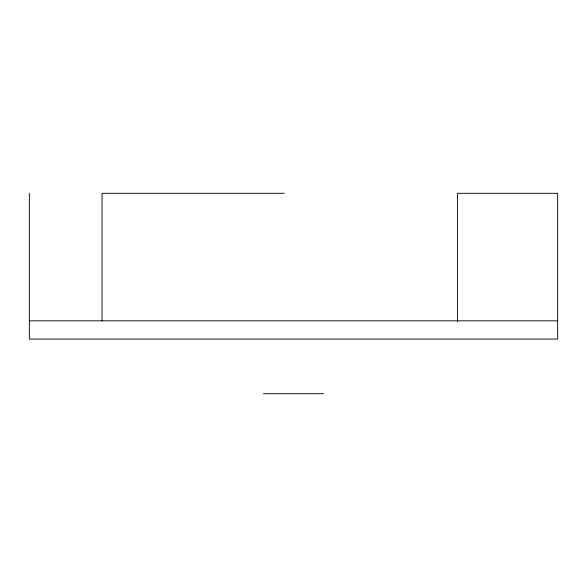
<?xml version="1.0" encoding="UTF-8"?>
<svg xmlns="http://www.w3.org/2000/svg" width="587" height="587" viewBox="0 0 587 587"><rect width="100%" height="100%" fill="white"/><g stroke="black" fill="none" stroke-linecap="round" stroke-linejoin="round"><path stroke-width="0.88" d="M284.203 193.306L102.028 193.306L102.028 320.825M29.35 320.825L557.65 320.825M263.453 393.694L323.672 393.694M457.456 321.625L457.456 193.306L557.65 193.306L557.65 339.044L29.35 339.044L29.35 193.306"/></g></svg>
